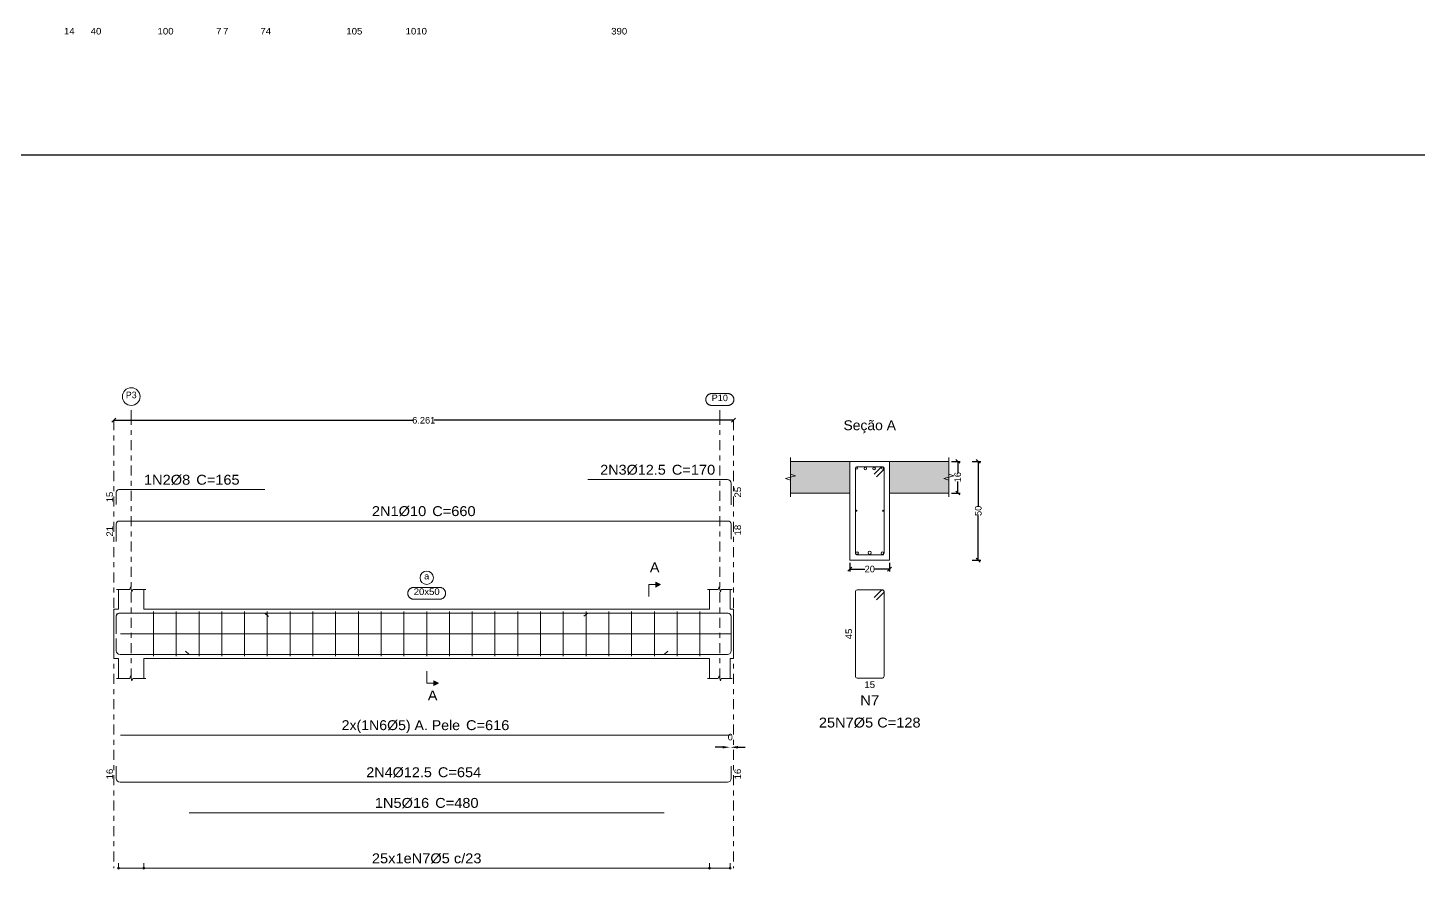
# Model space of a CAD drawing. Header units: centimetres. Extents: x 3194 to 3278, y -951 to -517.
# Drawn here: x 3218.35 to 3246.45, y -802.8 to -785.79 of the extents above; entities that cross this region are included whole.
import ezdxf
from ezdxf.enums import TextEntityAlignment as Align

# ---------------------------------------------------------------- set-up
doc = ezdxf.new("R2010")
doc.units = ezdxf.units.CM
doc.linetypes.add('CYPE_RAYAPUNTO', pattern=[0.4125, 0.2025, -0.105, 0, -0.105])
for name, color, linetype, lineweight in [('ARM_LONGITUDINAL_Ø10', 33, 'Continuous', 9), ('ARM_LONGITUDINAL_Ø12_5', 34, 'Continuous', 9), ('ARM_LONGITUDINAL_Ø16', 35, 'Continuous', 9), ('ARM_LONGITUDINAL_Ø5', 151, 'Continuous', 9), ('ARM_LONGITUDINAL_Ø8', 32, 'Continuous', 9), ('ARM_TRANSVERSAL_Ø5', 120, 'Continuous', 9), ('ELE_ARM_TRANS_TXT_EST', 7, 'Continuous', 9), ('ELE_CONT_NOS', 7, 'Continuous', 9), ('ELE_CONT_VIG_CONCRETO', 7, 'Continuous', 9), ('ELE_COT_COMPRIMENTO_PROJETADO', 8, 'Continuous', 0), ('ELE_COT_COT_ANCORAGENS', 8, 'Continuous', 0), ('ELE_COT_COT_ARM', 8, 'Continuous', 0), ('ELE_COT_COT_EST', 8, 'Continuous', 0), ('ELE_COT_COT_LIN_APOIOS', 8, 'CYPE_RAYAPUNTO', 0), ('ELE_COT_TEXTOS_ESTRIBOS', 8, 'Continuous', 0), ('ELE_REF_COT_LIN_AUX_COTA', 8, 'CYPE_RAYAPUNTO', 9), ('ELE_REF_LINHAS_MARCAS_PLANTA', 8, 'Continuous', 9), ('ELE_REF_MARCAS_PLANTA', 8, 'Continuous', 9), ('ELE_REF_REF_NOME', 8, 'Continuous', 9), ('ELE_REF_REF_REFERENCIA', 8, 'Continuous', 9), ('ELE_REF_TEXTO_REF_NOME', 8, 'Continuous', 9), ('ELE_REF_TEXTO_REF_REFERENCIA', 8, 'Continuous', 9), ('POR_ARM_LONG_ARM_TEXTOS', 7, 'Continuous', 9), ('POR_ARM_LONG_TXT_COMP', 7, 'Continuous', 9), ('SEC_CONT_LAJES_CORTE', 8, 'Continuous', 9), ('SEC_CONT_VIG_CONCRETO_CORTE', 7, 'Continuous', 9), ('SEC_COTAS_SEC_DIM_VIGA', 8, 'Continuous', 0), ('SEC_COTAS_TEXTOS_DETALHE_ESTRIBOS', 8, 'Continuous', 0), ('SEC_REF_TXT_NOMES', 2, 'Continuous', 9), ('SEC_REF_TXT_POSICOES_ARM_ESTRIBOS', 7, 'Continuous', 9)]:
    doc.layers.add(name, color=color, linetype=linetype, lineweight=lineweight)
doc.styles.add('CYPETXT', font='arial.ttf', dxfattribs={"height": 0.2})
doc.styles.add('CYPETXT_0.2', font='arial.ttf', dxfattribs={"height": 0.133333})
doc.dimstyles.new('cype_arrow', dxfattribs={"dimtxt": 0.18, "dimasz": 0.15, "dimexe": 0.05, "dimexo": 0.05, "dimgap": 0, "dimtad": 0, "dimdec": 4, "dimzin": 0, "dimdsep": 46, "dimtxsty": 'CYPETXT_0.2', "dimcen": 0.09, "dimadec": 0, "dimazin": 0, "dimtfac": 1, "dimtdec": 4, "dimtofl": 0, "dimtmove": 2, "dimatfit": 3, "dimfxl": 1, "dimtolj": 1, "dimtzin": 0, "dimarcsym": 0})
doc.dimstyles.new('cype_oblique', dxfattribs={"dimtxt": 0.18, "dimasz": 0.18, "dimexe": 0.05, "dimexo": 0.05, "dimgap": 0, "dimtad": 0, "dimdec": 4, "dimzin": 0, "dimdsep": 46, "dimtxsty": 'CYPETXT_0.2', "dimblk": 'OBLIQUE', "dimtsz": 0.04, "dimcen": 0.09, "dimadec": 0, "dimazin": 0, "dimtfac": 1, "dimtdec": 4, "dimtofl": 0, "dimtmove": 2, "dimatfit": 3, "dimfxl": 1, "dimtolj": 1, "dimtzin": 0, "dimarcsym": 0})

# ---------------------------------------------------------------- blocks, each defined once
blk = doc.blocks.new('*D1439')
at = {"layer": 'Defpoints', "color": 0, "transparency": 16777216}
for p in [(3234.965, -796.552), (3235.765, -796.552), (3235.765, -796.729)]:
    blk.add_point(p, dxfattribs=at)
at = {"layer": 'SEC_COTAS_SEC_DIM_VIGA', "color": 0, "lineweight": -2, "transparency": 16777216}
for p, q in [((3234.965, -796.602), (3234.965, -796.779)), ((3235.765, -796.602), (3235.765, -796.779)), ((3234.925, -796.769), (3235.005, -796.689)), ((3234.965, -796.729), (3235.268, -796.729)), ((3235.765, -796.729), (3235.461, -796.729)), ((3235.725, -796.769), (3235.805, -796.689))]:
    blk.add_line(p, q, dxfattribs=at)
at = {"layer": 'SEC_COTAS_SEC_DIM_VIGA', "color": 0, "transparency": 16777216, "insert": (3235.365, -796.729), "char_height": 0.1333, "attachment_point": 5, "style": 'CYPETXT_0.2'}
blk.add_mtext('\\A1;20', dxfattribs=at)
blk = doc.blocks.new('_OBLIQUE')
at = {"color": 0, "linetype": 'ByBlock'}
blk.add_line((-0.5, -0.5), (0.5, 0.5), dxfattribs=at)
blk = doc.blocks.new('*D1440')
at = {"layer": 'Defpoints', "color": 0, "transparency": 16777216}
for p in [(3236.965, -794.552), (3237.142, -794.552), (3236.965, -795.192)]:
    blk.add_point(p, dxfattribs=at)
at = {"layer": 'SEC_COTAS_SEC_DIM_VIGA', "color": 0, "lineweight": -2, "transparency": 16777216}
for p, q in [((3237.015, -794.552), (3237.192, -794.552)), ((3237.182, -794.592), (3237.102, -794.512)), ((3237.142, -794.552), (3237.142, -794.783)), ((3237.142, -795.192), (3237.142, -794.961)), ((3237.015, -795.192), (3237.192, -795.192)), ((3237.182, -795.232), (3237.102, -795.152))]:
    blk.add_line(p, q, dxfattribs=at)
at = {"layer": 'SEC_COTAS_SEC_DIM_VIGA', "color": 0, "transparency": 16777216, "insert": (3237.142, -794.872), "char_height": 0.1333, "attachment_point": 5, "rotation": 90, "style": 'CYPETXT_0.2'}
blk.add_mtext('\\A1;16', dxfattribs=at)
blk = doc.blocks.new('*D1441')
at = {"layer": 'Defpoints', "color": 0, "transparency": 16777216}
for p in [(3237.381, -794.552), (3237.558, -794.552), (3237.381, -796.552)]:
    blk.add_point(p, dxfattribs=at)
at = {"layer": 'SEC_COTAS_SEC_DIM_VIGA', "color": 0, "lineweight": -2, "transparency": 16777216}
for p, q in [((3237.431, -794.552), (3237.608, -794.552)), ((3237.598, -794.592), (3237.518, -794.512)), ((3237.558, -794.552), (3237.558, -795.457)), ((3237.558, -796.552), (3237.558, -795.647)), ((3237.431, -796.552), (3237.608, -796.552)), ((3237.598, -796.592), (3237.518, -796.512))]:
    blk.add_line(p, q, dxfattribs=at)
at = {"layer": 'SEC_COTAS_SEC_DIM_VIGA', "color": 0, "transparency": 16777216, "insert": (3237.558, -795.552), "char_height": 0.1333, "attachment_point": 5, "rotation": 90, "style": 'CYPETXT_0.2'}
blk.add_mtext('\\A1;50', dxfattribs=at)
blk = doc.blocks.new('*D1442')
at = {"layer": 'Defpoints', "color": 0, "transparency": 16777216}
for p in [(3220.093, -793.722), (3220.093, -793.722), (3232.615, -793.722)]:
    blk.add_point(p, dxfattribs=at)
at = {"layer": 'ELE_COT_COMPRIMENTO_PROJETADO', "color": 0, "lineweight": -2, "transparency": 16777216}
for p, q in [((3220.053, -793.762), (3220.133, -793.682)), ((3220.093, -793.722), (3226.142, -793.722)), ((3232.615, -793.722), (3226.566, -793.722)), ((3232.575, -793.762), (3232.655, -793.682))]:
    blk.add_line(p, q, dxfattribs=at)
at = {"layer": 'ELE_COT_COMPRIMENTO_PROJETADO', "color": 0, "transparency": 16777216, "insert": (3226.354, -793.722), "char_height": 0.1333, "attachment_point": 5, "style": 'CYPETXT_0.2'}
blk.add_mtext('\\A1;6.261', dxfattribs=at)
blk = doc.blocks.new('*D1334')
at = {"layer": 'Defpoints', "color": 0, "transparency": 16777216}
for p in [(3232.543, -800.33), (3232.551, -800.33), (3232.551, -800.33)]:
    blk.add_point(p, dxfattribs=at)
at = {"layer": 'ELE_COT_COT_ARM', "color": 0, "lineweight": -2, "transparency": 16777216}
for p, q in [((3232.393, -800.33), (3232.243, -800.33)), ((3232.701, -800.33), (3232.851, -800.33))]:
    blk.add_line(p, q, dxfattribs=at)
at = {"layer": 'ELE_COT_COT_ARM', "color": 0, "transparency": 16777216}
for points in [[(3232.393, -800.305), (3232.393, -800.355), (3232.543, -800.33)], [(3232.701, -800.305), (3232.701, -800.355), (3232.551, -800.33)]]:
    blk.add_solid(points, dxfattribs=at)
at = {"layer": 'ELE_COT_COT_ARM', "color": 0, "transparency": 16777216, "insert": (3232.547, -800.126), "char_height": 0.1333, "attachment_point": 5, "style": 'CYPETXT_0.2'}
blk.add_mtext('\\A1;0', dxfattribs=at)

msp = doc.modelspace()

# ---------------------------------------------------------------- hatches: boundary and pattern name
at = {"layer": 'ELE_REF_LINHAS_MARCAS_PLANTA'}
for points in [[(3231.04362, -797.09219), (3231.04362, -796.99619), (3231.13962, -797.04419)], [(3226.5577, -798.98619), (3226.5577, -799.08219), (3226.6537, -799.03419)]]:
    msp.add_hatch(color=256, dxfattribs=at).paths.add_polyline_path(points)
at = {"layer": 'SEC_CONT_LAJES_CORTE', "true_color": 0xdad7d3}
for points in [[(3233.76476, -794.55205), (3234.96476, -794.55205), (3234.96476, -795.19205), (3233.76476, -795.19205)], [(3236.96476, -794.55205), (3235.76476, -794.55205), (3235.76476, -795.19205), (3236.96476, -795.19205)]]:
    msp.add_hatch(color=254, dxfattribs=at).paths.add_polyline_path(points)

# ---------------------------------------------------------------- linework, layer by layer
msp.add_line((3259.9194, -788.36168), (3196.8194, -788.36168))
at = {"layer": 'ARM_LONGITUDINAL_Ø10'}
for points in [[(3232.56475, -796.12545), (3232.56475, -795.81811), (3232.56018, -795.79515), (3232.54717, -795.77568), (3232.52771, -795.76267), (3232.50475, -795.75811), (3220.20326, -795.75811), (3220.1803, -795.76267), (3220.16083, -795.77568), (3220.14783, -795.79515), (3220.14326, -795.81811), (3220.14326, -796.1717)], [(3232.56475, -797.98853), (3232.56475, -797.68119), (3232.56018, -797.65823), (3232.54717, -797.63876), (3232.52771, -797.62576), (3232.50475, -797.62119), (3220.20326, -797.62119), (3220.1803, -797.62576), (3220.16083, -797.63876), (3220.14783, -797.65823), (3220.14326, -797.68119), (3220.14326, -798.03478)]]:
    msp.add_lwpolyline(points, dxfattribs=at)
for centre in [(3235.10476, -794.69205), (3235.62476, -794.69205)]:
    msp.add_circle(centre, 0.02, dxfattribs=at)
at = {"layer": 'ARM_LONGITUDINAL_Ø12_5'}
msp.add_line((3229.67131, -797.62119), (3229.58947, -797.67864), dxfattribs=at)
for points in [[(3232.56475, -795.42862), (3232.56475, -794.99705), (3232.55904, -794.96835), (3232.54278, -794.94402), (3232.51845, -794.92776), (3232.48975, -794.92205), (3229.67131, -794.92205)], [(3232.56475, -798.12775), (3232.56475, -797.69619), (3232.55904, -797.66749), (3232.54278, -797.64315), (3232.51845, -797.6269), (3232.48975, -797.62119), (3229.67131, -797.62119)], [(3232.56475, -798.13219), (3232.56475, -798.38219), (3232.55904, -798.41089), (3232.54278, -798.43522), (3232.51845, -798.45148), (3232.48975, -798.45719), (3220.21826, -798.45719), (3220.18956, -798.45148), (3220.16523, -798.43522), (3220.14897, -798.41089), (3220.14326, -798.38219), (3220.14326, -798.13219)], [(3232.56475, -800.71019), (3232.56475, -800.96019), (3232.55904, -800.98889), (3232.54278, -801.01322), (3232.51845, -801.02948), (3232.48975, -801.03519), (3220.21826, -801.03519), (3220.18956, -801.02948), (3220.16523, -801.01322), (3220.14897, -800.98889), (3220.14326, -800.96019), (3220.14326, -800.71019)]]:
    msp.add_lwpolyline(points, dxfattribs=at)
for centre in [(3235.27642, -794.69705), (3235.45309, -794.69705), (3235.10976, -796.40705), (3235.61976, -796.40705)]:
    msp.add_circle(centre, 0.025, dxfattribs=at)
at = {"layer": 'ARM_LONGITUDINAL_Ø16'}
for p, q in [((3221.6137, -798.45719), (3221.54299, -798.38648)), ((3231.2137, -798.45719), (3231.28441, -798.38648))]:
    msp.add_line(p, q, dxfattribs=at)
for points in [[(3221.6137, -798.45719), (3231.2137, -798.45719)], [(3221.6137, -801.65519), (3231.2137, -801.65519)]]:
    msp.add_lwpolyline(points, dxfattribs=at)
msp.add_circle((3235.36476, -796.40005), 0.032, dxfattribs=at)
at = {"layer": 'ARM_LONGITUDINAL_Ø5'}
for points in [[(3220.22814, -798.03919), (3232.55149, -798.03919)], [(3220.22814, -800.08419), (3232.55149, -800.08419)]]:
    msp.add_lwpolyline(points, dxfattribs=at)
for centre in [(3235.09476, -795.54955), (3235.63476, -795.54955)]:
    msp.add_circle(centre, 0.01, dxfattribs=at)
at = {"layer": 'ARM_LONGITUDINAL_Ø8'}
msp.add_line((3223.14326, -797.62119), (3223.22066, -797.68451), dxfattribs=at)
for points in [[(3220.14326, -795.42411), (3220.14326, -795.17211), (3220.14691, -795.15374), (3220.15732, -795.13817), (3220.17289, -795.12776), (3220.19126, -795.12411), (3223.14326, -795.12411)], [(3220.14326, -797.92119), (3220.14326, -797.66919), (3220.14691, -797.65082), (3220.15732, -797.63525), (3220.17289, -797.62484), (3220.19126, -797.62119), (3223.14326, -797.62119)]]:
    msp.add_lwpolyline(points, dxfattribs=at)
at = {"layer": 'ARM_TRANSVERSAL_Ø5'}
for p, q in [((3220.8937, -797.58919), (3220.8937, -798.48919)), ((3221.3537, -797.58919), (3221.3537, -798.48919)), ((3221.8137, -797.58919), (3221.8137, -798.48919)), ((3222.2737, -797.58919), (3222.2737, -798.48919)), ((3222.7337, -797.58919), (3222.7337, -798.48919)), ((3223.1937, -797.58919), (3223.1937, -798.48919)), ((3223.6537, -797.58919), (3223.6537, -798.48919)), ((3224.1137, -797.58919), (3224.1137, -798.48919)), ((3224.5737, -797.58919), (3224.5737, -798.48919)), ((3225.0337, -797.58919), (3225.0337, -798.48919)), ((3225.4937, -797.58919), (3225.4937, -798.48919)), ((3225.9537, -797.58919), (3225.9537, -798.48919)), ((3226.4137, -797.58919), (3226.4137, -798.48919)), ((3226.8737, -797.58919), (3226.8737, -798.48919)), ((3227.3337, -797.58919), (3227.3337, -798.48919)), ((3227.7937, -797.58919), (3227.7937, -798.48919)), ((3228.2537, -797.58919), (3228.2537, -798.48919)), ((3228.7137, -797.58919), (3228.7137, -798.48919)), ((3229.1737, -797.58919), (3229.1737, -798.48919)), ((3229.6337, -797.58919), (3229.6337, -798.48919)), ((3230.0937, -797.58919), (3230.0937, -798.48919)), ((3230.5537, -797.58919), (3230.5537, -798.48919)), ((3231.0137, -797.58919), (3231.0137, -798.48919)), ((3231.4737, -797.58919), (3231.4737, -798.48919)), ((3231.9337, -797.58919), (3231.9337, -798.48919))]:
    msp.add_line(p, q, dxfattribs=at)
for points in [[(3235.50308, -794.86322), (3235.64451, -794.7218), (3235.64886, -794.7165), (3235.65209, -794.71045), (3235.65408, -794.70388), (3235.65476, -794.69705), (3235.65408, -794.69022), (3235.65209, -794.68366), (3235.64886, -794.67761), (3235.64451, -794.6723), (3235.6392, -794.66795), (3235.63315, -794.66472), (3235.62659, -794.66272), (3235.61976, -794.66205), (3235.10976, -794.66205), (3235.09636, -794.66472), (3235.08501, -794.6723), (3235.07742, -794.68366), (3235.07476, -794.69705), (3235.07476, -796.40705), (3235.07742, -796.42045), (3235.08501, -796.4318), (3235.09636, -796.43939), (3235.10976, -796.44205), (3235.61976, -796.44205), (3235.63315, -796.43939), (3235.64451, -796.4318), (3235.65209, -796.42045), (3235.65476, -796.40705), (3235.65476, -794.69705), (3235.65408, -794.69022), (3235.65209, -794.68366), (3235.64886, -794.67761), (3235.64451, -794.6723), (3235.6392, -794.66795), (3235.63315, -794.66472), (3235.62659, -794.66272), (3235.61976, -794.66205), (3235.61293, -794.66272), (3235.60636, -794.66472), (3235.60031, -794.66795), (3235.59501, -794.6723), (3235.45359, -794.81372)], [(3235.50308, -797.35256), (3235.64451, -797.21113), (3235.64886, -797.20583), (3235.65209, -797.19978), (3235.65408, -797.19321), (3235.65476, -797.18639), (3235.65408, -797.17956), (3235.65209, -797.17299), (3235.64886, -797.16694), (3235.64451, -797.16164), (3235.6392, -797.15728), (3235.63315, -797.15405), (3235.62659, -797.15206), (3235.61976, -797.15139), (3235.10976, -797.15139), (3235.09636, -797.15405), (3235.08501, -797.16164), (3235.07742, -797.17299), (3235.07476, -797.18639), (3235.07476, -798.89639), (3235.07742, -798.90978), (3235.08501, -798.92113), (3235.09636, -798.92872), (3235.10976, -798.93139), (3235.61976, -798.93139), (3235.63315, -798.92872), (3235.64451, -798.92113), (3235.65209, -798.90978), (3235.65476, -798.89639), (3235.65476, -797.18639), (3235.65408, -797.17956), (3235.65209, -797.17299), (3235.64886, -797.16694), (3235.64451, -797.16164), (3235.6392, -797.15728), (3235.63315, -797.15405), (3235.62659, -797.15206), (3235.61976, -797.15139), (3235.61293, -797.15206), (3235.60636, -797.15405), (3235.60031, -797.15728), (3235.59501, -797.16164), (3235.45359, -797.30306)]]:
    msp.add_lwpolyline(points, dxfattribs=at)
at = {"layer": 'ELE_CONT_NOS'}
for p, q in [((3220.18882, -797.53919), (3220.18882, -797.13919)), ((3220.69947, -797.53919), (3220.69947, -797.13919)), ((3232.12792, -797.53919), (3232.12792, -797.13919)), ((3232.54305, -797.53919), (3232.54305, -797.13919)), ((3220.18882, -798.53919), (3220.18882, -798.93919)), ((3220.69947, -798.53919), (3220.69947, -798.93919)), ((3232.12792, -798.53919), (3232.12792, -798.93919)), ((3232.54305, -798.53919), (3232.54305, -798.93919))]:
    msp.add_line(p, q, dxfattribs=at)
for points in [[(3220.14882, -797.13919), (3220.41414, -797.13919), (3220.42914, -797.08919), (3220.45914, -797.18919), (3220.47414, -797.13919), (3220.73947, -797.13919)], [(3232.08792, -797.13919), (3232.30549, -797.13919), (3232.32049, -797.08919), (3232.35049, -797.18919), (3232.36549, -797.13919), (3232.58305, -797.13919)], [(3220.18882, -797.53919), (3220.09326, -797.53919), (3220.09326, -798.53919), (3220.18882, -798.53919)], [(3232.54305, -797.53919), (3232.61475, -797.53919), (3232.61475, -798.53919), (3232.54305, -798.53919)], [(3220.14882, -798.93919), (3220.41414, -798.93919), (3220.42914, -798.88919), (3220.45914, -798.98919), (3220.47414, -798.93919), (3220.73947, -798.93919)], [(3232.08792, -798.93919), (3232.30549, -798.93919), (3232.32049, -798.88919), (3232.35049, -798.98919), (3232.36549, -798.93919), (3232.58305, -798.93919)]]:
    msp.add_lwpolyline(points, dxfattribs=at)
at = {"layer": 'ELE_CONT_VIG_CONCRETO'}
for p, q in [((3220.69947, -797.53919), (3232.12792, -797.53919)), ((3220.69947, -798.53919), (3232.12792, -798.53919))]:
    msp.add_line(p, q, dxfattribs=at)
at = {"layer": 'ELE_COT_COT_EST'}
for p, q in [((3220.18882, -802.77519), (3220.18882, -802.67519)), ((3220.69947, -802.77519), (3220.69947, -802.67519)), ((3232.12792, -802.77519), (3232.12792, -802.67519))]:
    msp.add_line(p, q, dxfattribs=at)
for points in [[(3220.18882, -802.77519), (3220.69947, -802.77519), (3220.69947, -802.67519)], [(3220.69947, -802.77519), (3232.12792, -802.77519), (3232.12792, -802.67519)], [(3232.12792, -802.77519), (3232.54305, -802.77519), (3232.54305, -802.67519)]]:
    msp.add_lwpolyline(points, dxfattribs=at)
for centre in [(3220.18882, -802.77519), (3220.69947, -802.77519), (3220.69947, -802.77519), (3232.12792, -802.77519), (3232.12792, -802.77519), (3232.54305, -802.77519)]:
    msp.add_circle(centre, 0.02, dxfattribs=at)
at = {"layer": 'ELE_COT_COT_LIN_APOIOS'}
for p, q in [((3220.09326, -793.72205), (3220.09326, -802.77519)), ((3232.61475, -793.72205), (3232.61475, -802.77519))]:
    msp.add_line(p, q, dxfattribs=at)
at = {"layer": 'ELE_REF_COT_LIN_AUX_COTA'}
for p, q in [((3220.44414, -793.72205), (3220.44414, -793.42205)), ((3232.33549, -793.72205), (3232.33549, -793.42205)), ((3220.44414, -798.93919), (3220.44414, -793.72205)), ((3232.33549, -798.93919), (3232.33549, -793.72205))]:
    msp.add_line(p, q, dxfattribs=at)
at = {"layer": 'ELE_REF_LINHAS_MARCAS_PLANTA'}
for p, q in [((3230.89962, -797.04419), (3230.89962, -797.28419)), ((3230.89962, -797.04419), (3231.04362, -797.04419)), ((3226.4137, -799.03419), (3226.4137, -798.79419)), ((3226.4137, -799.03419), (3226.5577, -799.03419))]:
    msp.add_line(p, q, dxfattribs=at)
for points in [[(3231.04362, -797.09219), (3231.04362, -796.99619), (3231.13962, -797.04419)], [(3226.5577, -798.98619), (3226.5577, -799.08219), (3226.6537, -799.03419)]]:
    msp.add_lwpolyline(points, close=True, dxfattribs=at)
at = {"layer": 'ELE_REF_REF_NOME'}
msp.add_lwpolyline([(3226.6757, -797.09919), (3226.68371, -797.09946), (3226.69169, -797.10026), (3226.6996, -797.10159), (3226.7074, -797.10345), (3226.71506, -797.10583), (3226.72254, -797.10871), (3226.72982, -797.11209), (3226.73685, -797.11594), (3226.74361, -797.12025), (3226.75007, -797.12501), (3226.75619, -797.13019), (3226.76195, -797.13576), (3226.76733, -797.14171), (3226.7723, -797.14801), (3226.77684, -797.15462), (3226.78093, -797.16152), (3226.78455, -797.16868), (3226.78768, -797.17606), (3226.79031, -797.18363), (3226.79243, -797.19137), (3226.79402, -797.19923), (3226.79509, -797.20718), (3226.79563, -797.21518), (3226.79563, -797.2232), (3226.79509, -797.2312), (3226.79402, -797.23915), (3226.79243, -797.24701), (3226.79031, -797.25474), (3226.78768, -797.26232), (3226.78455, -797.2697), (3226.78093, -797.27686), (3226.77684, -797.28376), (3226.7723, -797.29037), (3226.76733, -797.29666), (3226.76195, -797.30261), (3226.75619, -797.30819), (3226.75007, -797.31336), (3226.74361, -797.31812), (3226.73685, -797.32244), (3226.72982, -797.32629), (3226.72254, -797.32967), (3226.71506, -797.33255), (3226.7074, -797.33492), (3226.6996, -797.33678), (3226.69169, -797.33812), (3226.68371, -797.33892), (3226.6757, -797.33919), (3226.1517, -797.33919), (3226.14368, -797.33892), (3226.1357, -797.33812), (3226.12779, -797.33678), (3226.11999, -797.33492), (3226.11233, -797.33255), (3226.10485, -797.32967), (3226.09757, -797.32629), (3226.09054, -797.32244), (3226.08378, -797.31812), (3226.07733, -797.31336), (3226.0712, -797.30819), (3226.06544, -797.30261), (3226.06006, -797.29666), (3226.05509, -797.29037), (3226.05055, -797.28376), (3226.04646, -797.27686), (3226.04285, -797.2697), (3226.03971, -797.26232), (3226.03708, -797.25474), (3226.03496, -797.24701), (3226.03337, -797.23915), (3226.0323, -797.2312), (3226.03176, -797.2232), (3226.03176, -797.21518), (3226.0323, -797.20718), (3226.03337, -797.19923), (3226.03496, -797.19137), (3226.03708, -797.18363), (3226.03971, -797.17606), (3226.04285, -797.16868), (3226.04646, -797.16152), (3226.05055, -797.15462), (3226.05509, -797.14801), (3226.06006, -797.14171), (3226.06544, -797.13576), (3226.0712, -797.13019), (3226.07733, -797.12501), (3226.08378, -797.12025), (3226.09054, -797.11594), (3226.09757, -797.11209), (3226.10485, -797.10871), (3226.11233, -797.10583), (3226.11999, -797.10345), (3226.12779, -797.10159), (3226.1357, -797.10026), (3226.14368, -797.09946), (3226.1517, -797.09919), (3226.6757, -797.09919)], close=True, dxfattribs=at)
msp.add_circle((3226.4137, -796.90448), 0.13471, dxfattribs=at)
at = {"layer": 'ELE_REF_REF_REFERENCIA'}
msp.add_lwpolyline([(3232.49949, -793.18205), (3232.5075, -793.18232), (3232.51548, -793.18312), (3232.52339, -793.18446), (3232.53119, -793.18632), (3232.53885, -793.18869), (3232.54634, -793.19157), (3232.55361, -793.19495), (3232.56064, -793.1988), (3232.5674, -793.20312), (3232.57386, -793.20788), (3232.57998, -793.21305), (3232.58575, -793.21863), (3232.59113, -793.22458), (3232.5961, -793.23087), (3232.60064, -793.23748), (3232.60472, -793.24438), (3232.60834, -793.25154), (3232.61147, -793.25892), (3232.6141, -793.2665), (3232.61622, -793.27423), (3232.61782, -793.28209), (3232.61889, -793.29004), (3232.61942, -793.29804), (3232.61942, -793.30606), (3232.61889, -793.31406), (3232.61782, -793.32201), (3232.61622, -793.32987), (3232.6141, -793.3376), (3232.61147, -793.34518), (3232.60834, -793.35256), (3232.60472, -793.35972), (3232.60064, -793.36662), (3232.5961, -793.37323), (3232.59113, -793.37953), (3232.58575, -793.38547), (3232.57998, -793.39105), (3232.57386, -793.39623), (3232.5674, -793.40098), (3232.56064, -793.4053), (3232.55361, -793.40915), (3232.54634, -793.41253), (3232.53885, -793.41541), (3232.53119, -793.41779), (3232.52339, -793.41965), (3232.51548, -793.42098), (3232.5075, -793.42178), (3232.49949, -793.42205), (3232.17149, -793.42205), (3232.16347, -793.42178), (3232.15549, -793.42098), (3232.14759, -793.41965), (3232.13979, -793.41779), (3232.13213, -793.41541), (3232.12464, -793.41253), (3232.11737, -793.40915), (3232.11034, -793.4053), (3232.10358, -793.40098), (3232.09712, -793.39623), (3232.09099, -793.39105), (3232.08523, -793.38547), (3232.07985, -793.37953), (3232.07488, -793.37323), (3232.07034, -793.36662), (3232.06626, -793.35972), (3232.06264, -793.35256), (3232.05951, -793.34518), (3232.05688, -793.3376), (3232.05476, -793.32987), (3232.05316, -793.32201), (3232.05209, -793.31406), (3232.05156, -793.30606), (3232.05156, -793.29804), (3232.05209, -793.29004), (3232.05316, -793.28209), (3232.05476, -793.27423), (3232.05688, -793.2665), (3232.05951, -793.25892), (3232.06264, -793.25154), (3232.06626, -793.24438), (3232.07034, -793.23748), (3232.07488, -793.23087), (3232.07985, -793.22458), (3232.08523, -793.21863), (3232.09099, -793.21305), (3232.09712, -793.20788), (3232.10358, -793.20312), (3232.11034, -793.1988), (3232.11737, -793.19495), (3232.12464, -793.19157), (3232.13213, -793.18869), (3232.13979, -793.18632), (3232.14759, -793.18446), (3232.15549, -793.18312), (3232.16347, -793.18232), (3232.17149, -793.18205), (3232.49949, -793.18205)], close=True, dxfattribs=at)
msp.add_circle((3220.44414, -793.24366), 0.17839, dxfattribs=at)
at = {"layer": 'SEC_CONT_LAJES_CORTE'}
for points in [[(3233.76476, -794.47205), (3233.76476, -794.81205), (3233.86476, -794.84205), (3233.66476, -794.90205), (3233.76476, -794.93205), (3233.76476, -795.27205)], [(3233.76476, -794.55205), (3234.96476, -794.55205), (3234.96476, -795.19205), (3233.76476, -795.19205)], [(3236.96476, -794.55205), (3235.76476, -794.55205), (3235.76476, -795.19205), (3236.96476, -795.19205)], [(3236.96476, -794.47205), (3236.96476, -794.81205), (3237.06476, -794.84205), (3236.86476, -794.90205), (3236.96476, -794.93205), (3236.96476, -795.27205)]]:
    msp.add_lwpolyline(points, dxfattribs=at)
at = {"layer": 'SEC_CONT_LAJES_CORTE', "color": 254, "true_color": 0xdad7d3}
for points in [[(3233.76476, -794.55205), (3234.96476, -794.55205), (3234.96476, -795.19205), (3233.76476, -795.19205)], [(3236.96476, -794.55205), (3235.76476, -794.55205), (3235.76476, -795.19205), (3236.96476, -795.19205)]]:
    msp.add_lwpolyline(points, close=True, dxfattribs=at)
at = {"layer": 'SEC_CONT_VIG_CONCRETO_CORTE'}
msp.add_lwpolyline([(3235.76476, -794.55205), (3234.96476, -794.55205), (3234.96476, -796.55205), (3235.76476, -796.55205), (3235.76476, -794.55205)], close=True, dxfattribs=at)

# ---------------------------------------------------------------- texts
at = {"layer": 'ELE_ARM_TRANS_TXT_EST', "style": 'CYPETXT', "width": 1.055863}
msp.add_text('25x1eN7%%c5 c/23', height=0.2, dxfattribs=at).set_placement((3225.3067, -802.67519), (3227.5207, -802.67519), align=Align.FIT)
at = {"layer": 'ELE_COT_COT_ANCORAGENS', "style": 'CYPETXT', "width": 1.042546}
for s, p, p2 in [('15', (3220.07659, -795.38211), (3220.07659, -795.16611)), ('25', (3232.76475, -795.28333), (3232.76475, -795.06733)), ('21', (3220.07659, -796.0729), (3220.07659, -795.8569)), ('18', (3232.76475, -796.04978), (3232.76475, -795.83378)), ('16', (3220.07659, -800.98069), (3220.07659, -800.76469)), ('16', (3232.76475, -800.98069), (3232.76475, -800.76469))]:
    msp.add_text(s, height=0.133333, rotation=90, dxfattribs=at).set_placement(p, p2, align=Align.FIT)
at = {"layer": 'ELE_COT_TEXTOS_ESTRIBOS', "style": 'CYPETXT', "width": 1.042546}
for s, height, p, p2 in [('14', 0.133333, (3219.08501, -785.92488), (3219.30101, -785.92488)), ('40', 0.133333, (3219.62501, -785.92488), (3219.84101, -785.92488)), ('100', 0.133333, (3220.97601, -785.92488), (3221.30001, -785.92488)), ('7', 0.13333, (3222.15901, -785.92488), (3222.26701, -785.92488)), ('7', 0.13333, (3222.29901, -785.92488), (3222.40701, -785.92488)), ('74', 0.133333, (3223.05403, -785.92488), (3223.27003, -785.92488)), ('105', 0.133333, (3224.79003, -785.92488), (3225.11403, -785.92488)), ('10', 0.133333, (3225.98701, -785.92488), (3226.20301, -785.92488)), ('10', 0.133333, (3226.20301, -785.92488), (3226.41901, -785.92488)), ('390', 0.133333, (3230.14101, -785.92488), (3230.46501, -785.92488))]:
    msp.add_text(s, height=height, dxfattribs=at).set_placement(p, p2, align=Align.FIT)
at = {"layer": 'ELE_REF_MARCAS_PLANTA', "style": 'CYPETXT', "width": 1.044083}
for p, p2 in [((3230.92212, -796.79419), (3231.11712, -796.79419)), ((3226.4362, -799.38419), (3226.6312, -799.38419))]:
    msp.add_text('A', height=0.2, dxfattribs=at).set_placement(p, p2, align=Align.FIT)
at = {"layer": 'ELE_REF_TEXTO_REF_NOME', "style": 'CYPETXT'}
for s, height, width, p, p2 in [('a', 0.13333, 0.984627, (3226.3627, -796.93782), (3226.4647, -796.93782)), ('20x50', 0.133333, 1.032505, (3226.1517, -797.25252), (3226.6757, -797.25252))]:
    msp.add_text(s, height=height, dxfattribs=dict(at, width=width)).set_placement(p, p2, align=Align.FIT)
at = {"layer": 'ELE_REF_TEXTO_REF_REFERENCIA', "style": 'CYPETXT'}
for s, width, p, p2 in [('P3', 0.965629, (3220.33414, -793.27699), (3220.55414, -793.27699)), ('P10', 0.989671, (3232.17149, -793.33539), (3232.49949, -793.33539))]:
    msp.add_text(s, height=0.133333, dxfattribs=dict(at, width=width)).set_placement(p, p2, align=Align.FIT)
at = {"layer": 'POR_ARM_LONG_ARM_TEXTOS', "style": 'CYPETXT'}
for s, width, p, p2 in [('2N3%%c12.5', 1.041086, (3229.91903, -794.82205), (3231.24503, -794.82205)), ('1N2%%c8', 1.057309, (3220.70076, -795.02411), (3221.63676, -795.02411)), ('2N1%%c10', 1.055105, (3225.3065, -795.65811), (3226.4045, -795.65811)), ('2x(1N6%%c5) A. Pele', 1.019667, (3224.69582, -799.98419), (3227.08682, -799.98419)), ('2N4%%c12.5', 1.041086, (3225.1925, -800.93519), (3226.5185, -800.93519)), ('1N5%%c16', 1.055105, (3225.3662, -801.55519), (3226.4642, -801.55519))]:
    msp.add_text(s, height=0.2, dxfattribs=dict(at, width=width)).set_placement(p, p2, align=Align.FIT)
at = {"layer": 'POR_ARM_LONG_TXT_COMP', "style": 'CYPETXT', "width": 1.053117}
for s, p, p2 in [(' C=170', (3231.28503, -794.82205), (3232.24203, -794.82205)), (' C=165', (3221.67676, -795.02411), (3222.63376, -795.02411)), (' C=660', (3226.4445, -795.65811), (3227.4015, -795.65811)), (' C=616', (3227.12682, -799.98419), (3228.08382, -799.98419)), (' C=654', (3226.5585, -800.93519), (3227.5155, -800.93519)), (' C=480', (3226.5042, -801.55519), (3227.4612, -801.55519))]:
    msp.add_text(s, height=0.2, dxfattribs=at).set_placement(p, p2, align=Align.FIT)
at = {"layer": 'SEC_COTAS_TEXTOS_DETALHE_ESTRIBOS', "style": 'CYPETXT', "width": 1.042546}
msp.add_text('45', height=0.133333, rotation=90, dxfattribs=at).set_placement((3235.00809, -798.14939), (3235.00809, -797.93339), align=Align.FIT)
msp.add_text('15', height=0.133333, dxfattribs=at).set_placement((3235.25676, -799.13139), (3235.47276, -799.13139), align=Align.FIT)
at = {"layer": 'SEC_REF_TXT_NOMES', "style": 'CYPETXT', "width": 1.002256}
msp.add_text('Seção A', height=0.2, dxfattribs=at).set_placement((3234.83526, -793.92205), (3235.89426, -793.92205), align=Align.FIT)
at = {"layer": 'SEC_REF_TXT_POSICOES_ARM_ESTRIBOS', "style": 'CYPETXT'}
for s, width, p, p2 in [('N7', 1.083541, (3235.17126, -799.48139), (3235.55826, -799.48139)), ('25N7%%c5 C=128', 1.054178, (3234.33726, -799.93139), (3236.39226, -799.93139))]:
    msp.add_text(s, height=0.2, dxfattribs=dict(at, width=width)).set_placement(p, p2, align=Align.FIT)

# ---------------------------------------------------------------- dimensions: what is measured, and where the dimension line sits
at = {"layer": 'ELE_COT_COMPRIMENTO_PROJETADO'}
dim = msp.add_aligned_dim(p1=(3232.61475, -793.72205), p2=(3220.09326, -793.72205), distance=0, text='6.261', dimstyle='cype_oblique', override={"dimexe": 0, "dimexo": 0}, dxfattribs=at)
dim.commit()
dim.dimension.update_dxf_attribs({"geometry": '*D1442', "text_midpoint": (3226.354, -793.72205)})
at = {"layer": 'ELE_COT_COT_ARM'}
dim = msp.add_aligned_dim(p1=(3232.54305, -800.33019), p2=(3232.55149, -800.33019), distance=0, text='0', dimstyle='cype_arrow', override={"dimexe": 0, "dimexo": 0}, dxfattribs=at)
dim.commit()
dim.dimension.update_dxf_attribs({"geometry": '*D1334', "text_midpoint": (3232.54727, -800.12596)})
at = {"layer": 'SEC_COTAS_SEC_DIM_VIGA'}
for p1, p2, text, picture, middle in [((3236.96476, -795.19205), (3236.96476, -794.55205), '16', '*D1440', (3237.14209, -794.87205)), ((3237.38076, -796.55205), (3237.38076, -794.55205), '50', '*D1441', (3237.55809, -795.55205)), ((3234.96476, -796.55205), (3235.76476, -796.55205), '20', '*D1439', (3235.36476, -796.72939))]:
    dim = msp.add_aligned_dim(p1=p1, p2=p2, distance=-0.17733, text=text, dimstyle='cype_oblique', dxfattribs=at)
    dim.commit()
    dim.dimension.update_dxf_attribs({"geometry": picture, "text_midpoint": middle})

doc.saveas('drawing.dxf')
